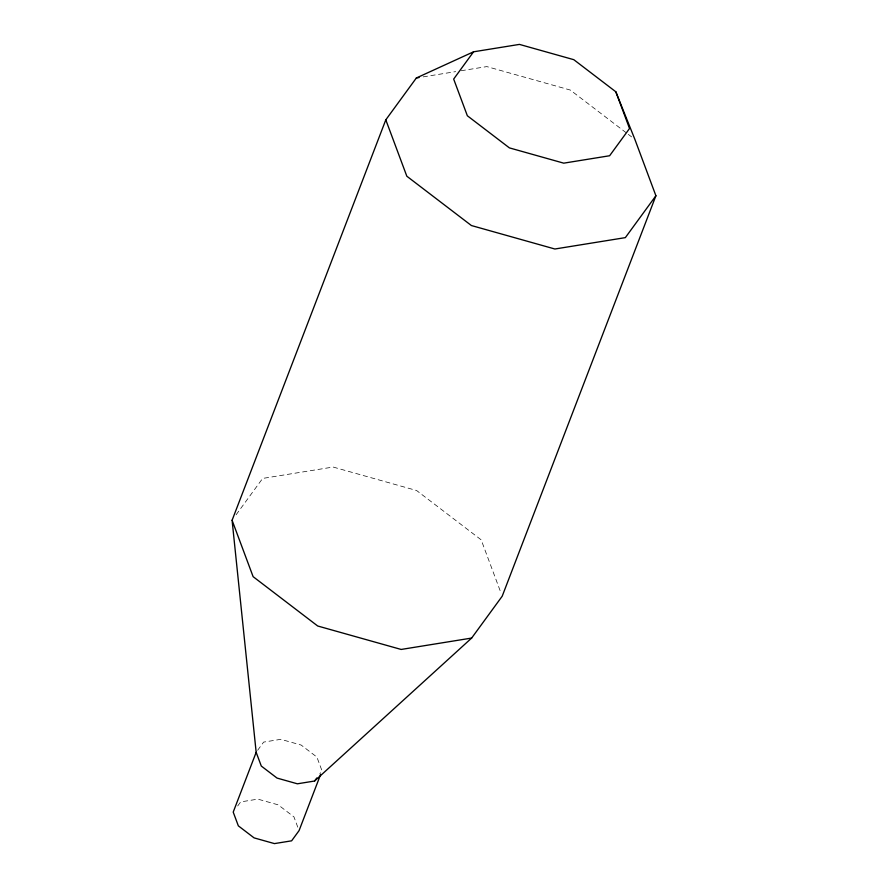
<?xml version="1.0" encoding="UTF-8"?>
<svg xmlns="http://www.w3.org/2000/svg" width="888" height="888" viewBox="0 0 888 888"><rect width="100%" height="100%" fill="white"/><g stroke="black" fill="none" stroke-linecap="round" stroke-linejoin="round"><path stroke-width="0.67" stroke-dasharray="4.44 3.33" d="M236.108 514.785L262.648 478.421L333.122 467.044L416.594 490.509L481.174 539.837L501.243 593.65M257.664 750.271L263.625 742.102L280.797 739.327L301.154 745.054L316.894 757.076L322.022 770.817L319.791 773.881M237.684 805.982L240.67 801.908L257.842 799.133L278.199 804.85L293.939 816.882L298.135 828.115M423.143 76.879L455.666 71.628M461.083 70.751L486.835 66.6L570.307 90.054L627.228 133.544M628.327 134.377L631.601 136.885"/><path stroke-width="1.33" d="M232.09 520.29L385.803 119.836L416.361 77.978L473.559 51.804L519.447 44.4L573.792 59.674L615.839 91.797L634.887 139.394L655.91 195.76L502.197 596.214L471.639 638.072L314.574 781.029L297.391 783.804L277.045 778.077L261.294 766.055L256.166 752.314L232.09 520.29L253.113 576.656L317.693 625.996L401.165 649.45L471.639 638.072M256.166 752.314L233.211 812.109L238.339 825.851L254.09 837.884L274.436 843.6L291.619 840.825L299.067 830.624L320.557 774.636M473.559 51.804L453.668 79.065L467.354 115.762L509.401 147.885L563.747 163.159L609.623 155.744L629.525 128.494L615.839 91.797M655.91 195.76L625.352 237.629L554.878 249.006L471.406 225.541L406.826 176.213L385.803 119.836M314.574 781.029L316.805 777.966M416.361 77.978L419.069 77.534"/></g></svg>
